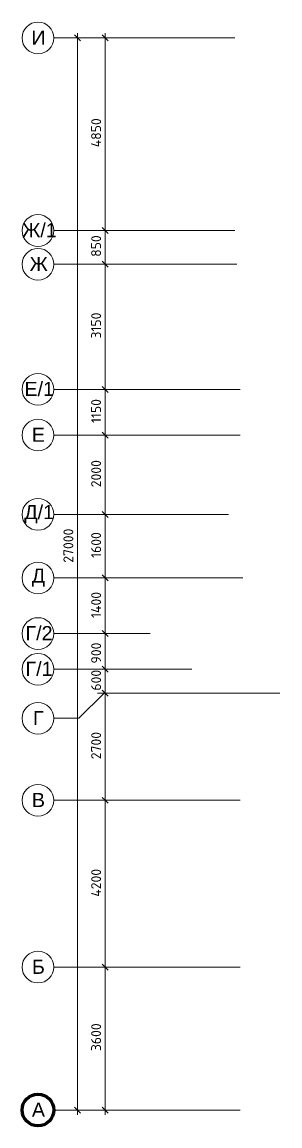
# Model space of a CAD drawing. Header units: millimetres. Extents: x -3817 to 677485, y -22715 to 103890.
# Drawn here: x 178644 to 185152, y 46778 to 74578 of the extents above; entities that cross this region are included whole.
import ezdxf

# ---------------------------------------------------------------- set-up
doc = ezdxf.new("R2010")
doc.units = ezdxf.units.MM
doc.layers.add('PDF _Геометрия', color=7, linetype='Continuous', true_color=0x1d1d1d)
doc.layers.add('PDF _Текст', color=7, linetype='Continuous')
doc.styles.add('PDF ArialMT', font='arial.ttf')
doc.styles.add('PDF ISOCPEUR', font='isocpeur.ttf')

msp = doc.modelspace()

# ---------------------------------------------------------------- linework, layer by layer
at = {"layer": 'PDF _Геометрия', "color": 7, "lineweight": 20}
for points in [[(180120, 74103), (180045, 74178), (179970, 74253)], [(180820, 74103), (180745, 74178), (180670, 74253)], [(180820, 69253), (180745, 69328), (180670, 69403)], [(180820, 68403), (180745, 68478), (180670, 68553)], [(180820, 65253), (180745, 65328), (180670, 65403)], [(180820, 64103), (180745, 64178), (180670, 64253)], [(180820, 62103), (180745, 62178), (180670, 62253)], [(180820, 60503), (180745, 60578), (180670, 60653)], [(180820, 59103), (180745, 59178), (180670, 59253)], [(180820, 58203), (180745, 58278), (180670, 58353)], [(180820, 57603), (180745, 57678), (180670, 57753)], [(180820, 54903), (180745, 54978), (180670, 55053)], [(180820, 50703), (180745, 50778), (180670, 50853)], [(180120, 47103), (180045, 47178), (179970, 47253)], [(180820, 47103), (180745, 47178), (180670, 47253)]]:
    msp.add_lwpolyline(points, dxfattribs=at)
at = {"layer": 'PDF _Геометрия', "color": 7, "lineweight": 9}
for points in [[(180045, 74298), (180045, 47058)], [(180745, 74298), (180745, 69328), (180745, 68478), (180745, 65328), (180745, 64178), (180745, 62178), (180745, 60578), (180745, 59178), (180745, 58278), (180745, 57678), (180745, 54978), (180745, 50778), (180745, 47058)], [(179852, 74178), (180045, 74178), (180165, 74178)], [(180552, 74178), (180745, 74178), (180865, 74178)], [(180552, 69328), (180745, 69328), (180865, 69328)], [(180552, 68478), (180745, 68478), (180865, 68478)], [(180552, 65328), (180745, 65328), (180865, 65328)], [(180552, 64178), (180745, 64178), (180865, 64178)], [(180552, 62178), (180745, 62178), (180865, 62178)], [(180552, 60578), (180745, 60578), (180865, 60578)], [(180552, 59178), (180745, 59178), (180865, 59178)], [(180552, 58278), (180745, 58278), (180865, 58278)], [(180552, 57678), (180745, 57678), (180865, 57678)], [(180552, 54978), (180745, 54978), (180865, 54978)], [(180552, 50778), (180745, 50778), (180865, 50778)], [(179852, 47178), (180045, 47178), (180165, 47178)], [(180552, 47178), (180745, 47178), (180865, 47178)]]:
    msp.add_lwpolyline(points, dxfattribs=at)
at = {"layer": 'PDF _Геометрия', "color": 253, "lineweight": 9, "true_color": 0xaaaaaa}
for points in [[(179444, 74178), (181944, 74178), (184015, 74178)], [(179444, 69328), (181944, 69328), (184015, 69328)], [(179444, 68478), (181944, 68478), (184060, 68478)], [(179444, 65328), (181944, 65328), (184150, 65328)], [(179444, 64178), (181944, 64178), (184150, 64178)], [(179444, 62178), (181944, 62178), (183850, 62178)], [(179444, 60578), (181944, 60578), (184217, 60578)], [(179444, 59178), (180633, 59178), (180684, 59178), (181873, 59178)], [(179444, 58278), (181944, 58278), (182929, 58278)], [(179444, 57043), (180079, 57043), (180714, 57678), (183214, 57678), (185152, 57678)], [(179444, 54978), (181944, 54978), (184150, 54978)], [(179444, 50778), (181944, 50778), (184150, 50778)], [(179444, 47178), (181944, 47178), (184150, 47178)]]:
    msp.add_lwpolyline(points, dxfattribs=at)
for centre in [(179044, 74178), (179044, 69328), (179044, 68478), (179044, 65328), (179044, 64178), (179044, 62178), (179044, 60578), (179044, 59178), (179044, 58278), (179044, 57043), (179044, 54978), (179044, 50778)]:
    msp.add_circle(centre, 400, dxfattribs=at)
at = {"layer": 'PDF _Геометрия', "color": 253, "lineweight": 20, "true_color": 0xaaaaaa}
for centre in [(179044, 74178), (179044, 69328), (179044, 68478), (179044, 65328), (179044, 64178), (179044, 62178), (179044, 60578), (179044, 59178), (179044, 58278), (179044, 57043), (179044, 54978), (179044, 50778), (179044, 47178)]:
    msp.add_circle(centre, 400, dxfattribs=at)
at = {"layer": 'PDF _Геометрия', "color": 8, "lineweight": 60, "true_color": 0x808080}
msp.add_circle((179044, 47178), 400, dxfattribs=at)

# ---------------------------------------------------------------- texts
at = {"layer": 'PDF _Текст', "color": 9, "true_color": 0xbebebe, "attachment_point": 4, "style": 'PDF ArialMT'}
for s, insert, char_height in [('И', (178880, 74186), 356), ('Ж/1', (178647, 69336), 355.6), ('Ж', (178835, 68486), 356), ('Е/1', (178704, 65336), 355.6), ('Е', (178892, 64186), 356), ('Д/1', (178701, 62186), 355.6), ('Д', (178889, 60586), 356), ('Г/2', (178731, 59186), 355.6), ('Г/1', (178731, 58286), 355.6), ('Г', (178918, 57051), 356), ('В', (178892, 54986), 356), ('Б', (178894, 50786), 356), ('А', (178892, 47186), 356)]:
    msp.add_mtext(s, dxfattribs=dict(at, insert=insert, char_height=char_height))
at = {"layer": 'PDF _Текст', "char_height": 250.1, "attachment_point": 4, "rotation": 90, "style": 'PDF ISOCPEUR'}
for s, insert in [('4850', (180513, 71425)), ('850', (180513, 68666)), ('3150', (180513, 66608)), ('1150', (180513, 64480)), ('2000', (180513, 62862)), ('27000', (179813, 60961)), ('1600', (180513, 61083)), ('1400', (180513, 59571)), ('600 900', (180513, 57741)), ('2700', (180513, 56012)), ('4200', (180513, 52550)), ('3600', (180513, 48662))]:
    msp.add_mtext(s, dxfattribs=dict(at, insert=insert))

doc.saveas('drawing.dxf')
